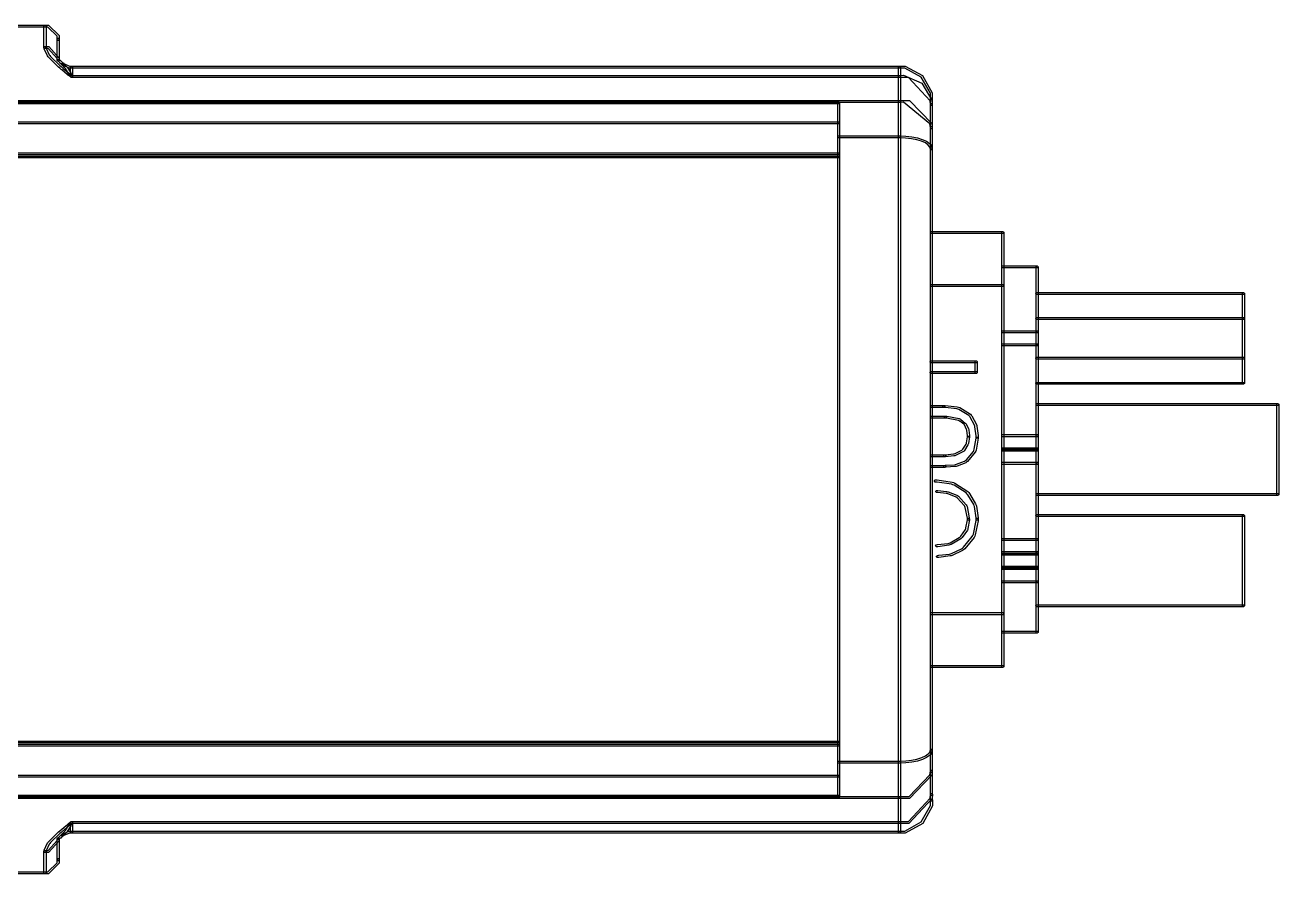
# Model space of a CAD drawing. Extents: x 0.54 to 10.46, y 0.74 to 7.76.
# Drawn here: x 8.9581 to 9.3863, y 4.8312 to 5.121 of the extents above; entities that cross this region are included whole.
import ezdxf

# ---------------------------------------------------------------- set-up
doc = ezdxf.new("R2010")
doc.units = 0
doc.layers.get('0').update_dxf_attribs({"linetype": 'CONTINUOUS'})

msp = doc.modelspace()

# ---------------------------------------------------------------- linework, layer by layer
at = {"color": 0}
for points in [[(8.9649, 5.12028), (8.93332, 5.12028), (8.93321, 5.12028), (8.93294, 5.12061), (8.93294, 5.12067), (8.93294, 5.12076), (8.93321, 5.12099), (8.93332, 5.12099), (8.9649, 5.12099), (8.96496, 5.12099), (8.96528, 5.12076), (8.96528, 5.12067), (8.96528, 5.12061), (8.96496, 5.12028), (8.9649, 5.12028)], [(8.9694, 5.11578), (8.96929, 5.11578), (8.96907, 5.1161), (8.96907, 5.11615), (8.96907, 5.11719), (8.96593, 5.12028), (8.9649, 5.12028), (8.96479, 5.12028), (8.96457, 5.12061), (8.96457, 5.12067), (8.96457, 5.12076), (8.96479, 5.12099), (8.9649, 5.12099), (8.9661, 5.12099), (8.96978, 5.1174), (8.96978, 5.11615), (8.96978, 5.1161), (8.96946, 5.11578), (8.9694, 5.11578)], [(8.97396, 5.10308), (8.97396, 5.10308), (8.97368, 5.10319), (8.97368, 5.10319), (8.97358, 5.10331), (8.97282, 5.10389), (8.97276, 5.10394), (8.97254, 5.10411), (8.97065, 5.10574), (8.97049, 5.10585), (8.97, 5.10628), (8.96957, 5.10667), (8.96619, 5.10992), (8.96599, 5.11019), (8.96576, 5.11046), (8.96468, 5.1129), (8.96463, 5.11312), (8.96457, 5.11317), (8.96451, 5.11322), (8.96474, 5.11367), (8.96479, 5.11367), (8.9649, 5.11367), (8.96517, 5.11344), (8.96522, 5.11339), (8.96528, 5.11333), (8.96533, 5.11312), (8.96636, 5.11083), (8.96653, 5.11057), (8.96674, 5.11029), (8.97, 5.10721), (8.97043, 5.10682), (8.97092, 5.10639), (8.97108, 5.10622), (8.97299, 5.10465), (8.97319, 5.10449), (8.97325, 5.10444), (8.97407, 5.10379), (8.97418, 5.10368), (8.97418, 5.10368), (8.97424, 5.10325), (8.97424, 5.10319), (8.97418, 5.10319), (8.97401, 5.10308), (8.97396, 5.10308)], [(8.9694, 5.10867), (8.96929, 5.10867), (8.96907, 5.10894), (8.96907, 5.109), (8.96903, 5.1096), (8.96599, 5.11296), (8.965, 5.11296), (8.965, 5.11296), (8.9649, 5.11296), (8.9649, 5.11296), (8.96479, 5.11296), (8.96457, 5.11322), (8.96457, 5.11328), (8.96457, 5.11339), (8.9649, 5.11367), (8.965, 5.11367), (8.96619, 5.11367), (8.96972, 5.10965), (8.96978, 5.109), (8.96978, 5.10894), (8.96951, 5.10867), (8.96946, 5.10867), (8.9694, 5.10867)], [(8.9694, 5.10867), (8.96929, 5.10867), (8.96907, 5.10894), (8.96907, 5.109), (8.96907, 5.11615), (8.96907, 5.11626), (8.96929, 5.11649), (8.9694, 5.11649), (8.96946, 5.11649), (8.96978, 5.11626), (8.96978, 5.11615), (8.96978, 5.109), (8.96978, 5.10894), (8.96946, 5.10867), (8.9694, 5.10867)], [(8.97097, 5.10726), (8.97097, 5.10726), (8.97076, 5.10736), (8.97076, 5.10736), (8.97026, 5.10786), (8.97021, 5.10792), (8.96989, 5.10829), (8.96989, 5.10829), (8.96978, 5.1084), (8.96929, 5.10867), (8.96929, 5.10867), (8.96924, 5.10872), (8.96903, 5.1091), (8.96907, 5.10915), (8.96907, 5.10921), (8.96951, 5.10938), (8.96957, 5.10932), (8.96962, 5.10932), (8.97021, 5.10889), (8.97032, 5.10878), (8.97032, 5.10878), (8.97076, 5.10835), (8.97081, 5.10829), (8.97125, 5.10786), (8.97125, 5.10786), (8.97125, 5.10742), (8.97125, 5.10736), (8.97119, 5.10736), (8.97103, 5.10726), (8.97097, 5.10726)], [(8.97396, 5.10628), (8.97314, 5.10628), (8.97097, 5.10732), (8.97076, 5.10747), (8.97071, 5.10753), (8.97071, 5.10796), (8.97076, 5.10796), (8.97076, 5.10801), (8.97119, 5.10807), (8.97125, 5.10801), (8.9714, 5.10786), (8.97331, 5.10699), (8.97396, 5.10699), (8.97401, 5.10699), (8.97428, 5.10678), (8.97428, 5.10667), (8.97428, 5.10661), (8.97401, 5.10628), (8.97396, 5.10628)], [(9.25672, 5.10628), (8.97396, 5.10628), (8.97385, 5.10628), (8.97358, 5.10661), (8.97358, 5.10667), (8.97358, 5.10678), (8.97385, 5.10699), (8.97396, 5.10699), (9.25672, 5.10699), (9.25678, 5.10699), (9.25711, 5.10678), (9.25711, 5.10667), (9.25711, 5.10661), (9.25678, 5.10628), (9.25672, 5.10628)], [(9.26758, 5.09549), (9.26747, 5.09549), (9.26725, 5.09576), (9.26725, 5.09581), (9.26725, 5.09771), (9.26417, 5.10325), (9.25857, 5.10628), (9.25672, 5.10628), (9.25662, 5.10628), (9.2564, 5.10661), (9.2564, 5.10667), (9.2564, 5.10678), (9.25662, 5.10699), (9.25672, 5.10699), (9.25868, 5.10699), (9.2646, 5.10374), (9.2679, 5.09782), (9.2679, 5.09581), (9.2679, 5.09576), (9.26764, 5.09549), (9.26758, 5.09549)], [(9.25672, 5.10308), (8.97396, 5.10308), (8.97385, 5.10308), (8.97358, 5.10335), (8.97358, 5.1034), (8.97358, 5.10351), (8.97385, 5.10379), (8.97396, 5.10379), (9.25672, 5.10379), (9.25678, 5.10379), (9.25711, 5.10351), (9.25711, 5.1034), (9.25711, 5.10335), (9.25678, 5.10308), (9.25672, 5.10308)], [(9.26758, 5.09353), (9.26747, 5.09353), (9.26725, 5.09381), (9.26725, 5.09386), (9.26714, 5.09517), (9.25982, 5.10308), (9.25738, 5.10308), (9.25722, 5.10308), (9.25689, 5.10308), (9.25678, 5.10308), (9.25672, 5.10308), (9.25662, 5.10308), (9.2564, 5.10335), (9.2564, 5.1034), (9.2564, 5.10351), (9.25667, 5.10379), (9.25672, 5.10379), (9.25814, 5.10389), (9.26432, 5.10118), (9.26779, 5.09538), (9.2679, 5.09392), (9.2679, 5.09386), (9.26764, 5.09353), (9.26758, 5.09353)], [(9.25672, 5.09451), (9.25662, 5.09451), (9.2564, 5.09483), (9.2564, 5.09489), (9.2564, 5.10346), (9.2564, 5.10357), (9.25662, 5.10379), (9.25672, 5.10379), (9.25678, 5.10379), (9.25711, 5.10357), (9.25711, 5.10346), (9.25711, 5.09489), (9.25711, 5.09483), (9.25678, 5.09451), (9.25672, 5.09451)], [(9.26758, 5.09353), (9.26747, 5.09353), (9.26725, 5.09381), (9.26725, 5.09386), (9.26725, 5.09581), (9.26725, 5.09592), (9.26747, 5.09614), (9.26758, 5.09614), (9.26764, 5.09614), (9.2679, 5.09592), (9.2679, 5.09581), (9.2679, 5.09386), (9.2679, 5.09381), (9.26764, 5.09353), (9.26758, 5.09353)], [(9.25672, 5.09451), (8.93332, 5.09451), (8.93321, 5.09451), (8.93294, 5.09483), (8.93294, 5.09489), (8.93294, 5.095), (8.93321, 5.09521), (8.93332, 5.09521), (9.25672, 5.09521), (9.25678, 5.09521), (9.25711, 5.095), (9.25711, 5.09489), (9.25711, 5.09483), (9.25678, 5.09451), (9.25672, 5.09451)], [(9.23594, 5.09413), (8.93332, 5.09413), (8.93321, 5.09413), (8.93294, 5.0944), (8.93294, 5.09446), (8.93294, 5.09457), (8.93321, 5.09483), (8.93332, 5.09483), (9.23594, 5.09483), (9.236, 5.09483), (9.23628, 5.09457), (9.23628, 5.09446), (9.23628, 5.0944), (9.236, 5.09413), (9.23594, 5.09413)], [(9.23594, 5.08247), (9.23583, 5.08247), (9.23563, 5.08274), (9.23563, 5.08279), (9.23563, 5.09446), (9.23563, 5.09457), (9.23583, 5.09483), (9.23594, 5.09483), (9.236, 5.09483), (9.23628, 5.09457), (9.23628, 5.09446), (9.23628, 5.08279), (9.23628, 5.08274), (9.236, 5.08247), (9.23594, 5.08247)], [(9.26758, 5.08561), (9.26747, 5.08561), (9.26725, 5.08589), (9.26725, 5.08594), (9.26708, 5.08724), (9.25803, 5.09472), (9.25678, 5.09457), (9.25672, 5.09457), (9.2564, 5.09478), (9.2564, 5.09483), (9.25635, 5.09489), (9.25662, 5.09521), (9.25672, 5.09521), (9.25678, 5.09526), (9.25738, 5.09526), (9.2576, 5.09526), (9.26014, 5.09526), (9.26774, 5.08735), (9.2679, 5.08599), (9.2679, 5.08599), (9.26768, 5.08561), (9.26764, 5.08561), (9.26758, 5.08561)], [(9.25672, 5.08247), (9.25662, 5.08247), (9.2564, 5.08274), (9.2564, 5.08279), (9.2564, 5.09489), (9.2564, 5.095), (9.25662, 5.09521), (9.25672, 5.09521), (9.25678, 5.09521), (9.25711, 5.095), (9.25711, 5.09489), (9.25711, 5.08279), (9.25711, 5.08274), (9.25678, 5.08247), (9.25672, 5.08247)], [(9.26758, 5.08561), (9.26747, 5.08561), (9.26725, 5.08589), (9.26725, 5.08594), (9.26725, 5.09392), (9.26725, 5.09403), (9.26747, 5.09424), (9.26758, 5.09424), (9.26764, 5.09424), (9.2679, 5.09403), (9.2679, 5.09392), (9.2679, 5.08594), (9.2679, 5.08589), (9.26764, 5.08561), (9.26758, 5.08561)], [(9.23594, 5.08729), (8.93332, 5.08729), (8.93321, 5.08729), (8.93294, 5.08757), (8.93294, 5.08762), (8.93294, 5.08772), (8.93321, 5.088), (8.93332, 5.088), (9.23594, 5.088), (9.236, 5.088), (9.23628, 5.08772), (9.23628, 5.08762), (9.23628, 5.08757), (9.236, 5.08729), (9.23594, 5.08729)], [(9.25672, 5.08247), (9.23594, 5.08247), (9.23583, 5.08247), (9.23563, 5.08274), (9.23563, 5.08279), (9.23563, 5.0829), (9.23583, 5.08317), (9.23594, 5.08317), (9.25672, 5.08317), (9.25678, 5.08317), (9.25711, 5.0829), (9.25711, 5.08279), (9.25711, 5.08274), (9.25678, 5.08247), (9.25672, 5.08247)], [(9.23594, 4.86903), (9.23583, 4.86903), (9.23563, 4.86931), (9.23563, 4.86936), (9.23563, 5.08285), (9.23563, 5.08296), (9.23583, 5.08317), (9.23594, 5.08317), (9.236, 5.08317), (9.23628, 5.08296), (9.23628, 5.08285), (9.23628, 4.86936), (9.23628, 4.86931), (9.236, 4.86903), (9.23594, 4.86903)], [(9.25672, 4.86903), (9.25662, 4.86903), (9.2564, 4.86931), (9.2564, 4.86936), (9.2564, 5.08285), (9.2564, 5.08296), (9.25662, 5.08317), (9.25672, 5.08317), (9.25678, 5.08317), (9.25711, 5.08296), (9.25711, 5.08285), (9.25711, 4.86936), (9.25711, 4.86931), (9.25678, 4.86903), (9.25672, 4.86903)], [(9.26758, 5.0784), (9.26747, 5.0784), (9.26725, 5.07867), (9.26725, 5.07867), (9.26704, 5.07937), (9.2665, 5.08003), (9.26557, 5.08074), (9.26426, 5.08132), (9.26264, 5.08182), (9.26079, 5.08219), (9.25879, 5.08242), (9.25672, 5.08247), (9.25662, 5.08247), (9.2564, 5.08279), (9.2564, 5.08285), (9.2564, 5.08296), (9.25662, 5.08317), (9.25672, 5.08317), (9.25678, 5.08317), (9.25885, 5.08311), (9.2609, 5.08285), (9.26281, 5.08247), (9.26449, 5.08197), (9.2659, 5.08132), (9.26693, 5.08057), (9.26693, 5.08057), (9.26704, 5.08051), (9.26704, 5.08051), (9.26764, 5.07975), (9.26764, 5.07975), (9.26768, 5.07964), (9.26768, 5.07964), (9.2679, 5.07883), (9.2679, 5.07883), (9.26768, 5.07844), (9.26768, 5.0784), (9.26768, 5.0784), (9.26758, 5.0784), (9.26758, 5.0784)], [(9.26758, 5.0784), (9.26747, 5.0784), (9.26725, 5.07867), (9.26725, 5.07872), (9.26725, 5.08599), (9.26725, 5.0861), (9.26747, 5.08632), (9.26758, 5.08632), (9.26764, 5.08632), (9.2679, 5.0861), (9.2679, 5.08599), (9.2679, 5.07872), (9.2679, 5.07867), (9.26764, 5.0784), (9.26758, 5.0784)], [(9.26758, 4.8731), (9.26747, 4.8731), (9.26725, 4.87343), (9.26725, 4.87349), (9.26725, 5.07872), (9.26725, 5.07883), (9.26747, 5.0791), (9.26758, 5.0791), (9.26764, 5.0791), (9.2679, 5.07883), (9.2679, 5.07872), (9.2679, 4.87349), (9.2679, 4.87343), (9.26764, 4.8731), (9.26758, 4.8731)], [(9.23594, 5.07671), (8.08925, 5.07671), (8.08914, 5.07671), (8.08886, 5.07704), (8.08886, 5.0771), (8.08886, 5.07721), (8.08914, 5.07742), (8.08925, 5.07742), (9.23594, 5.07742), (9.236, 5.07742), (9.23628, 5.07721), (9.23628, 5.0771), (9.23628, 5.07704), (9.236, 5.07671), (9.23594, 5.07671)], [(9.29194, 5.04986), (9.26758, 5.04986), (9.26747, 5.04986), (9.26725, 5.05013), (9.26725, 5.05018), (9.26725, 5.05029), (9.26747, 5.05051), (9.26758, 5.05051), (9.29194, 5.05051), (9.29199, 5.05051), (9.29232, 5.05029), (9.29232, 5.05018), (9.29232, 5.05013), (9.29199, 5.04986), (9.29194, 5.04986)], [(9.29194, 5.03174), (9.29183, 5.03174), (9.29161, 5.03207), (9.29161, 5.03212), (9.29161, 5.05018), (9.29161, 5.05029), (9.29183, 5.05051), (9.29194, 5.05051), (9.29199, 5.05051), (9.29232, 5.05029), (9.29232, 5.05018), (9.29232, 5.03212), (9.29232, 5.03207), (9.29199, 5.03174), (9.29194, 5.03174)], [(9.30371, 5.03808), (9.29194, 5.03808), (9.29183, 5.03808), (9.29161, 5.03836), (9.29161, 5.03842), (9.29161, 5.03851), (9.29183, 5.03879), (9.29194, 5.03879), (9.30371, 5.03879), (9.30376, 5.03879), (9.30404, 5.03851), (9.30404, 5.03842), (9.30404, 5.03836), (9.30376, 5.03808), (9.30371, 5.03808)], [(9.30371, 5.01594), (9.3036, 5.01594), (9.30339, 5.01622), (9.30339, 5.01628), (9.30339, 5.03842), (9.30339, 5.03851), (9.3036, 5.03879), (9.30371, 5.03879), (9.30376, 5.03879), (9.30404, 5.03851), (9.30404, 5.03842), (9.30404, 5.01628), (9.30404, 5.01622), (9.30376, 5.01594), (9.30371, 5.01594)], [(9.29194, 4.91971), (9.29183, 4.91971), (9.29161, 4.92003), (9.29161, 4.92008), (9.29161, 5.03212), (9.29161, 5.03222), (9.29183, 5.03244), (9.29194, 5.03244), (9.29199, 5.03244), (9.29232, 5.03222), (9.29232, 5.03212), (9.29232, 4.92008), (9.29232, 4.92003), (9.29199, 4.91971), (9.29194, 4.91971)], [(9.37418, 5.02903), (9.30371, 5.02903), (9.3036, 5.02903), (9.30333, 5.02935), (9.30333, 5.0294), (9.30333, 5.02951), (9.3036, 5.02974), (9.30371, 5.02974), (9.37418, 5.02974), (9.37424, 5.02974), (9.37451, 5.02951), (9.37451, 5.0294), (9.37451, 5.02935), (9.37424, 5.02903), (9.37418, 5.02903)], [(9.37418, 5.02046), (9.37408, 5.02046), (9.37386, 5.02078), (9.37386, 5.02083), (9.37386, 5.0294), (9.37386, 5.02951), (9.37408, 5.02974), (9.37418, 5.02974), (9.37424, 5.02974), (9.37451, 5.02951), (9.37451, 5.0294), (9.37451, 5.02083), (9.37451, 5.02078), (9.37424, 5.02046), (9.37418, 5.02046)], [(9.37418, 5.02046), (9.30371, 5.02046), (9.3036, 5.02046), (9.30333, 5.02078), (9.30333, 5.02083), (9.30333, 5.02094), (9.3036, 5.02115), (9.30371, 5.02115), (9.37418, 5.02115), (9.37424, 5.02115), (9.37451, 5.02094), (9.37451, 5.02083), (9.37451, 5.02078), (9.37424, 5.02046), (9.37418, 5.02046)], [(9.37418, 5.00689), (9.37408, 5.00689), (9.37386, 5.00722), (9.37386, 5.00726), (9.37386, 5.02083), (9.37386, 5.02094), (9.37408, 5.02115), (9.37418, 5.02115), (9.37424, 5.02115), (9.37451, 5.02094), (9.37451, 5.02083), (9.37451, 5.00726), (9.37451, 5.00722), (9.37424, 5.00689), (9.37418, 5.00689)], [(9.30371, 5.01594), (9.29194, 5.01594), (9.29183, 5.01594), (9.29161, 5.01622), (9.29161, 5.01628), (9.29161, 5.01639), (9.29183, 5.01665), (9.29194, 5.01665), (9.30371, 5.01665), (9.30376, 5.01665), (9.30404, 5.01639), (9.30404, 5.01628), (9.30404, 5.01622), (9.30376, 5.01594), (9.30371, 5.01594)], [(9.30371, 5.01144), (9.3036, 5.01144), (9.30339, 5.01172), (9.30339, 5.01178), (9.30339, 5.01633), (9.30339, 5.01644), (9.3036, 5.01665), (9.30371, 5.01665), (9.30376, 5.01665), (9.30404, 5.01644), (9.30404, 5.01633), (9.30404, 5.01178), (9.30404, 5.01172), (9.30376, 5.01144), (9.30371, 5.01144)], [(9.30371, 5.01144), (9.29194, 5.01144), (9.29183, 5.01144), (9.29161, 5.01172), (9.29161, 5.01178), (9.29161, 5.01188), (9.29183, 5.01215), (9.29194, 5.01215), (9.30371, 5.01215), (9.30376, 5.01215), (9.30404, 5.01188), (9.30404, 5.01178), (9.30404, 5.01172), (9.30376, 5.01144), (9.30371, 5.01144)], [(9.30371, 4.98047), (9.3036, 4.98047), (9.30339, 4.98079), (9.30339, 4.98085), (9.30339, 5.01178), (9.30339, 5.01188), (9.3036, 5.0121), (9.30371, 5.0121), (9.30376, 5.0121), (9.30404, 5.01188), (9.30404, 5.01178), (9.30404, 4.98085), (9.30404, 4.98079), (9.30376, 4.98047), (9.30371, 4.98047)], [(9.28293, 5.00564), (9.26758, 5.00564), (9.26747, 5.00564), (9.26719, 5.00597), (9.26719, 5.00603), (9.26719, 5.00613), (9.26747, 5.00635), (9.26758, 5.00635), (9.28293, 5.00635), (9.28299, 5.00635), (9.28326, 5.00613), (9.28326, 5.00603), (9.28326, 5.00597), (9.28299, 5.00564), (9.28293, 5.00564)], [(9.28293, 5.00206), (9.28282, 5.00206), (9.28261, 5.00233), (9.28261, 5.00239), (9.28261, 5.00603), (9.28261, 5.00613), (9.28282, 5.00635), (9.28293, 5.00635), (9.28299, 5.00635), (9.28326, 5.00613), (9.28326, 5.00603), (9.28326, 5.00239), (9.28326, 5.00233), (9.28299, 5.00206), (9.28293, 5.00206)], [(9.37418, 5.00689), (9.30371, 5.00689), (9.3036, 5.00689), (9.30333, 5.00722), (9.30333, 5.00726), (9.30333, 5.00738), (9.3036, 5.0076), (9.30371, 5.0076), (9.37418, 5.0076), (9.37424, 5.0076), (9.37451, 5.00738), (9.37451, 5.00726), (9.37451, 5.00722), (9.37424, 5.00689), (9.37418, 5.00689)], [(9.37418, 4.99837), (9.37408, 4.99837), (9.37386, 4.99864), (9.37386, 4.99869), (9.37386, 5.00726), (9.37386, 5.00738), (9.37408, 5.0076), (9.37418, 5.0076), (9.37424, 5.0076), (9.37451, 5.00738), (9.37451, 5.00726), (9.37451, 4.99869), (9.37451, 4.99864), (9.37424, 4.99837), (9.37418, 4.99837)], [(9.28293, 5.00206), (9.26758, 5.00206), (9.26747, 5.00206), (9.26719, 5.00233), (9.26719, 5.00239), (9.26719, 5.0025), (9.26747, 5.00271), (9.26758, 5.00271), (9.28293, 5.00271), (9.28299, 5.00271), (9.28326, 5.0025), (9.28326, 5.00239), (9.28326, 5.00233), (9.28299, 5.00206), (9.28293, 5.00206)], [(9.37418, 4.99837), (9.30371, 4.99837), (9.3036, 4.99837), (9.30333, 4.99864), (9.30333, 4.99869), (9.30333, 4.99881), (9.3036, 4.99903), (9.30371, 4.99903), (9.37418, 4.99903), (9.37424, 4.99903), (9.37451, 4.99881), (9.37451, 4.99869), (9.37451, 4.99864), (9.37424, 4.99837), (9.37418, 4.99837)], [(9.27181, 4.99046), (9.26758, 4.99046), (9.26747, 4.99046), (9.26725, 4.99072), (9.26725, 4.99078), (9.26725, 4.99089), (9.26747, 4.99115), (9.26758, 4.99115), (9.27181, 4.99115), (9.27186, 4.99115), (9.27219, 4.99089), (9.27219, 4.99078), (9.27219, 4.99072), (9.27186, 4.99046), (9.27181, 4.99046)], [(9.28326, 4.97999), (9.28315, 4.97999), (9.28293, 4.98025), (9.28293, 4.98031), (9.28293, 4.98047), (9.28288, 4.98079), (9.2825, 4.98383), (9.28244, 4.9841), (9.28233, 4.98443), (9.28088, 4.98719), (9.28071, 4.98742), (9.28043, 4.98768), (9.27701, 4.98975), (9.27664, 4.98986), (9.27626, 4.98996), (9.27229, 4.99046), (9.27192, 4.99046), (9.27181, 4.99046), (9.27171, 4.99046), (9.27149, 4.99078), (9.27149, 4.99083), (9.27149, 4.99094), (9.27171, 4.99115), (9.27181, 4.99115), (9.27192, 4.99115), (9.27229, 4.99115), (9.27642, 4.99067), (9.27686, 4.9905), (9.27729, 4.9904), (9.28093, 4.98817), (9.28119, 4.98785), (9.28142, 4.98763), (9.28299, 4.98465), (9.2831, 4.98432), (9.28315, 4.98406), (9.28353, 4.98085), (9.28358, 4.98053), (9.28364, 4.98036), (9.28364, 4.98031), (9.28331, 4.98004), (9.28331, 4.97999), (9.28326, 4.97999)], [(9.3859, 4.9911), (9.30371, 4.9911), (9.3036, 4.9911), (9.30339, 4.99138), (9.30339, 4.99143), (9.30339, 4.99154), (9.3036, 4.99181), (9.30371, 4.99181), (9.3859, 4.99181), (9.38596, 4.99181), (9.38629, 4.99154), (9.38629, 4.99143), (9.38629, 4.99138), (9.38596, 4.9911), (9.3859, 4.9911)], [(9.3859, 4.96039), (9.38579, 4.96039), (9.38558, 4.96067), (9.38558, 4.96072), (9.38558, 4.99143), (9.38558, 4.99154), (9.38579, 4.99181), (9.3859, 4.99181), (9.38596, 4.99181), (9.38629, 4.99154), (9.38629, 4.99143), (9.38629, 4.96072), (9.38629, 4.96067), (9.38596, 4.96039), (9.3859, 4.96039)], [(9.2724, 4.98682), (9.26758, 4.98682), (9.26747, 4.98682), (9.26725, 4.98708), (9.26725, 4.98714), (9.26725, 4.98725), (9.26747, 4.98753), (9.26758, 4.98753), (9.2724, 4.98753), (9.27246, 4.98753), (9.27274, 4.98725), (9.27274, 4.98714), (9.27274, 4.98708), (9.27246, 4.98682), (9.2724, 4.98682)], [(9.28028, 4.98036), (9.28017, 4.98036), (9.27994, 4.98058), (9.27994, 4.98063), (9.27989, 4.98085), (9.27974, 4.98258), (9.27968, 4.98275), (9.27963, 4.98296), (9.27886, 4.98449), (9.27881, 4.9846), (9.27869, 4.98475), (9.27735, 4.98579), (9.27724, 4.98583), (9.27686, 4.98606), (9.27279, 4.98682), (9.2724, 4.98682), (9.27235, 4.98687), (9.27203, 4.98714), (9.27203, 4.98719), (9.27203, 4.98725), (9.27229, 4.98753), (9.2724, 4.98753), (9.27285, 4.98753), (9.27713, 4.98665), (9.27756, 4.98643), (9.27772, 4.98639), (9.27919, 4.98514), (9.27935, 4.98497), (9.27946, 4.98486), (9.28033, 4.98313), (9.28039, 4.98292), (9.28039, 4.98275), (9.2806, 4.9809), (9.28065, 4.98068), (9.28065, 4.98063), (9.28039, 4.98036), (9.28033, 4.98036), (9.28028, 4.98036)], [(9.27214, 4.97358), (9.27203, 4.97358), (9.27181, 4.97385), (9.27181, 4.9739), (9.27181, 4.97401), (9.27203, 4.97428), (9.27214, 4.97428), (9.2724, 4.97433), (9.27518, 4.97461), (9.27544, 4.97467), (9.27572, 4.97478), (9.27806, 4.97592), (9.27821, 4.97607), (9.27838, 4.97624), (9.27951, 4.97797), (9.27957, 4.97814), (9.27963, 4.97835), (9.27989, 4.98047), (9.27994, 4.98068), (9.28065, 4.98068), (9.2806, 4.98047), (9.28028, 4.97819), (9.28022, 4.97792), (9.28011, 4.97771), (9.27892, 4.97575), (9.27875, 4.97558), (9.27854, 4.97542), (9.27587, 4.97407), (9.27561, 4.97396), (9.27528, 4.9739), (9.2724, 4.97364), (9.27214, 4.97358)], [(9.27219, 4.97), (9.27208, 4.97), (9.27186, 4.97021), (9.27186, 4.97026), (9.27186, 4.97038), (9.27208, 4.97065), (9.27219, 4.97065), (9.27246, 4.97071), (9.27556, 4.97092), (9.27587, 4.97097), (9.27621, 4.97108), (9.27897, 4.97217), (9.27924, 4.97233), (9.27957, 4.97254), (9.28196, 4.97547), (9.28212, 4.97581), (9.28222, 4.97618), (9.28288, 4.97999), (9.28293, 4.98036), (9.28364, 4.98031), (9.28358, 4.97993), (9.28293, 4.97592), (9.28276, 4.97553), (9.28261, 4.97515), (9.27994, 4.972), (9.27963, 4.97174), (9.27935, 4.97157), (9.27636, 4.97043), (9.27604, 4.97032), (9.27572, 4.97026), (9.27251, 4.97006), (9.27225, 4.97), (9.27219, 4.97)], [(9.30371, 4.98047), (9.29194, 4.98047), (9.29183, 4.98047), (9.29161, 4.98079), (9.29161, 4.98085), (9.29161, 4.98096), (9.29183, 4.98118), (9.29194, 4.98118), (9.30371, 4.98118), (9.30376, 4.98118), (9.30404, 4.98096), (9.30404, 4.98085), (9.30404, 4.98079), (9.30376, 4.98047), (9.30371, 4.98047)], [(9.30371, 4.97597), (9.3036, 4.97597), (9.30339, 4.97629), (9.30339, 4.97635), (9.30339, 4.98085), (9.30339, 4.98096), (9.3036, 4.98118), (9.30371, 4.98118), (9.30376, 4.98118), (9.30404, 4.98096), (9.30404, 4.98085), (9.30404, 4.97635), (9.30404, 4.97629), (9.30376, 4.97597), (9.30371, 4.97597)], [(9.30371, 4.97597), (9.29194, 4.97597), (9.29183, 4.97597), (9.29161, 4.97629), (9.29161, 4.97635), (9.29161, 4.97646), (9.29183, 4.97667), (9.29194, 4.97667), (9.30371, 4.97667), (9.30376, 4.97667), (9.30404, 4.97646), (9.30404, 4.97635), (9.30404, 4.97629), (9.30376, 4.97597), (9.30371, 4.97597)], [(9.30371, 4.97553), (9.29194, 4.97553), (9.29183, 4.97553), (9.29161, 4.97581), (9.29161, 4.97586), (9.29161, 4.97597), (9.29183, 4.97624), (9.29194, 4.97624), (9.30371, 4.97624), (9.30376, 4.97624), (9.30404, 4.97597), (9.30404, 4.97586), (9.30404, 4.97581), (9.30376, 4.97553), (9.30371, 4.97553)], [(9.30371, 4.97553), (9.3036, 4.97553), (9.30339, 4.97581), (9.30339, 4.97586), (9.30339, 4.97635), (9.30339, 4.97646), (9.3036, 4.97667), (9.30371, 4.97667), (9.30376, 4.97667), (9.30404, 4.97646), (9.30404, 4.97635), (9.30404, 4.97586), (9.30404, 4.97581), (9.30376, 4.97553), (9.30371, 4.97553)], [(9.30371, 4.97103), (9.3036, 4.97103), (9.30339, 4.97131), (9.30339, 4.97136), (9.30339, 4.97586), (9.30339, 4.97597), (9.3036, 4.97624), (9.30371, 4.97624), (9.30376, 4.97624), (9.30404, 4.97597), (9.30404, 4.97586), (9.30404, 4.97136), (9.30404, 4.97131), (9.30376, 4.97103), (9.30371, 4.97103)], [(9.27214, 4.97358), (9.26758, 4.97358), (9.26747, 4.97358), (9.26725, 4.9739), (9.26725, 4.97396), (9.26725, 4.97407), (9.26747, 4.97428), (9.26758, 4.97428), (9.27214, 4.97428), (9.27219, 4.97428), (9.27251, 4.97407), (9.27251, 4.97396), (9.27251, 4.9739), (9.27219, 4.97358), (9.27214, 4.97358)], [(9.30371, 4.97103), (9.29194, 4.97103), (9.29183, 4.97103), (9.29161, 4.97131), (9.29161, 4.97136), (9.29161, 4.97146), (9.29183, 4.97174), (9.29194, 4.97174), (9.30371, 4.97174), (9.30376, 4.97174), (9.30404, 4.97146), (9.30404, 4.97136), (9.30404, 4.97131), (9.30376, 4.97103), (9.30371, 4.97103)], [(9.30371, 4.94504), (9.3036, 4.94504), (9.30339, 4.94532), (9.30339, 4.94536), (9.30339, 4.97136), (9.30339, 4.97146), (9.3036, 4.97174), (9.30371, 4.97174), (9.30376, 4.97174), (9.30404, 4.97146), (9.30404, 4.97136), (9.30404, 4.94536), (9.30404, 4.94532), (9.30376, 4.94504), (9.30371, 4.94504)], [(9.27219, 4.97), (9.26758, 4.97), (9.26747, 4.97), (9.26725, 4.97026), (9.26725, 4.97032), (9.26725, 4.97043), (9.26747, 4.97065), (9.26758, 4.97065), (9.27219, 4.97065), (9.27225, 4.97065), (9.27257, 4.97043), (9.27257, 4.97032), (9.27257, 4.97026), (9.27225, 4.97), (9.27219, 4.97)], [(9.28326, 4.95199), (9.28315, 4.95199), (9.28293, 4.95226), (9.28293, 4.95231), (9.28288, 4.95275), (9.28233, 4.9566), (9.28222, 4.95692), (9.28207, 4.95731), (9.28011, 4.96061), (9.27983, 4.96089), (9.27951, 4.96126), (9.27539, 4.96397), (9.27496, 4.96408), (9.27447, 4.96425), (9.26953, 4.965), (9.26904, 4.965), (9.26893, 4.965), (9.26867, 4.96533), (9.26872, 4.96539), (9.26872, 4.9655), (9.26893, 4.96571), (9.26904, 4.96571), (9.2691, 4.96571), (9.26958, 4.96571), (9.27468, 4.96496), (9.27518, 4.96479), (9.27567, 4.96463), (9.28, 4.96175), (9.28039, 4.96137), (9.28065, 4.9611), (9.28271, 4.95751), (9.28288, 4.95714), (9.28299, 4.95676), (9.28353, 4.95281), (9.28358, 4.95236), (9.28358, 4.95236), (9.28336, 4.95199), (9.28331, 4.95199), (9.28326, 4.95199)], [(9.28028, 4.95199), (9.28017, 4.95199), (9.27994, 4.95226), (9.27994, 4.95231), (9.27989, 4.95269), (9.27914, 4.95628), (9.27903, 4.9566), (9.27886, 4.95692), (9.27642, 4.95958), (9.2761, 4.95979), (9.27582, 4.95996), (9.27322, 4.96099), (9.27294, 4.96104), (9.27268, 4.9611), (9.26981, 4.96137), (9.26947, 4.96137), (9.26938, 4.96137), (9.2691, 4.96169), (9.2691, 4.96175), (9.2691, 4.96186), (9.26938, 4.96208), (9.26947, 4.96208), (9.26981, 4.96208), (9.27274, 4.96181), (9.27306, 4.96169), (9.27333, 4.96164), (9.27626, 4.9605), (9.27653, 4.96035), (9.27686, 4.96013), (9.27951, 4.95725), (9.27968, 4.95692), (9.27983, 4.9566), (9.28054, 4.95281), (9.2806, 4.95236), (9.2806, 4.95236), (9.28039, 4.95204), (9.28033, 4.95199), (9.28028, 4.95199)], [(9.3859, 4.96039), (9.30371, 4.96039), (9.3036, 4.96039), (9.30339, 4.96067), (9.30339, 4.96072), (9.30339, 4.96083), (9.3036, 4.9611), (9.30371, 4.9611), (9.3859, 4.9611), (9.38596, 4.9611), (9.38629, 4.96083), (9.38629, 4.96072), (9.38629, 4.96067), (9.38596, 4.96039), (9.3859, 4.96039)], [(9.26942, 4.94287), (9.26932, 4.94287), (9.2691, 4.94314), (9.2691, 4.94319), (9.26904, 4.94325), (9.26926, 4.94358), (9.26938, 4.94358), (9.26969, 4.94363), (9.27333, 4.94407), (9.27371, 4.94417), (9.27403, 4.94428), (9.27713, 4.94607), (9.2774, 4.94629), (9.27761, 4.9465), (9.27924, 4.94883), (9.27935, 4.94906), (9.2794, 4.94933), (9.27989, 4.95215), (9.27994, 4.95242), (9.27994, 4.95253), (9.28017, 4.95269), (9.28028, 4.95269), (9.28033, 4.95269), (9.28039, 4.95269), (9.28065, 4.95242), (9.28065, 4.95231), (9.2806, 4.95204), (9.28006, 4.94911), (9.28, 4.94879), (9.27989, 4.94857), (9.2781, 4.94601), (9.27789, 4.94581), (9.27761, 4.94558), (9.27431, 4.94363), (9.27393, 4.94353), (9.27354, 4.94342), (9.26981, 4.94293), (9.26942, 4.94287)], [(9.26969, 4.93924), (9.26958, 4.93924), (9.26938, 4.93951), (9.26938, 4.93956), (9.26938, 4.93967), (9.26964, 4.93994), (9.26969, 4.93994), (9.26981, 4.93994), (9.27012, 4.94), (9.27376, 4.94043), (9.27414, 4.94049), (9.27447, 4.9406), (9.27789, 4.94222), (9.27821, 4.94243), (9.2786, 4.94276), (9.28157, 4.9464), (9.28179, 4.94678), (9.28196, 4.94721), (9.28288, 4.95182), (9.28293, 4.95226), (9.28293, 4.95236), (9.28293, 4.95247), (9.28315, 4.95269), (9.28326, 4.95269), (9.28331, 4.95269), (9.28336, 4.95269), (9.28358, 4.95236), (9.28358, 4.95231), (9.28358, 4.95221), (9.28353, 4.95171), (9.28256, 4.94694), (9.28239, 4.9465), (9.28217, 4.94607), (9.27903, 4.94222), (9.2786, 4.94189), (9.27826, 4.94168), (9.27468, 4.93994), (9.27436, 4.93983), (9.27399, 4.93978), (9.27018, 4.93929), (9.26986, 4.93924), (9.26969, 4.93924)], [(9.37418, 4.95318), (9.30371, 4.95318), (9.3036, 4.95318), (9.30333, 4.95344), (9.30333, 4.9535), (9.30333, 4.95361), (9.3036, 4.95389), (9.30371, 4.95389), (9.37418, 4.95389), (9.37424, 4.95389), (9.37451, 4.95361), (9.37451, 4.9535), (9.37451, 4.95344), (9.37424, 4.95318), (9.37418, 4.95318)], [(9.37418, 4.92242), (9.37408, 4.92242), (9.37386, 4.92275), (9.37386, 4.92279), (9.37386, 4.9535), (9.37386, 4.95361), (9.37408, 4.95389), (9.37418, 4.95389), (9.37424, 4.95389), (9.37451, 4.95361), (9.37451, 4.9535), (9.37451, 4.92279), (9.37451, 4.92275), (9.37424, 4.92242), (9.37418, 4.92242)], [(9.30371, 4.94504), (9.29194, 4.94504), (9.29183, 4.94504), (9.29161, 4.94532), (9.29161, 4.94536), (9.29161, 4.94547), (9.29183, 4.94575), (9.29194, 4.94575), (9.30371, 4.94575), (9.30376, 4.94575), (9.30404, 4.94547), (9.30404, 4.94536), (9.30404, 4.94532), (9.30376, 4.94504), (9.30371, 4.94504)], [(9.30371, 4.94054), (9.3036, 4.94054), (9.30339, 4.94081), (9.30339, 4.94086), (9.30339, 4.94536), (9.30339, 4.94547), (9.3036, 4.94575), (9.30371, 4.94575), (9.30376, 4.94575), (9.30404, 4.94547), (9.30404, 4.94536), (9.30404, 4.94086), (9.30404, 4.94081), (9.30376, 4.94054), (9.30371, 4.94054)], [(9.30371, 4.94054), (9.29194, 4.94054), (9.29183, 4.94054), (9.29161, 4.94081), (9.29161, 4.94086), (9.29161, 4.94097), (9.29183, 4.94125), (9.29194, 4.94125), (9.30371, 4.94125), (9.30376, 4.94125), (9.30404, 4.94097), (9.30404, 4.94086), (9.30404, 4.94081), (9.30376, 4.94054), (9.30371, 4.94054)], [(9.30371, 4.94006), (9.3036, 4.94006), (9.30339, 4.94038), (9.30339, 4.94043), (9.30339, 4.94086), (9.30339, 4.94097), (9.3036, 4.94125), (9.30371, 4.94125), (9.30376, 4.94125), (9.30404, 4.94097), (9.30404, 4.94086), (9.30404, 4.94043), (9.30404, 4.94038), (9.30376, 4.94006), (9.30371, 4.94006)], [(9.30371, 4.94006), (9.29194, 4.94006), (9.29183, 4.94006), (9.29161, 4.94038), (9.29161, 4.94043), (9.29161, 4.94054), (9.29183, 4.94075), (9.29194, 4.94075), (9.30371, 4.94075), (9.30376, 4.94075), (9.30404, 4.94054), (9.30404, 4.94043), (9.30404, 4.94038), (9.30376, 4.94006), (9.30371, 4.94006)], [(9.30371, 4.93554), (9.3036, 4.93554), (9.30339, 4.93582), (9.30339, 4.93587), (9.30339, 4.94043), (9.30339, 4.94054), (9.3036, 4.94075), (9.30371, 4.94075), (9.30376, 4.94075), (9.30404, 4.94054), (9.30404, 4.94043), (9.30404, 4.93587), (9.30404, 4.93582), (9.30376, 4.93554), (9.30371, 4.93554)], [(9.30371, 4.93554), (9.29194, 4.93554), (9.29183, 4.93554), (9.29161, 4.93582), (9.29161, 4.93587), (9.29161, 4.93599), (9.29183, 4.93625), (9.29194, 4.93625), (9.30371, 4.93625), (9.30376, 4.93625), (9.30404, 4.93599), (9.30404, 4.93587), (9.30404, 4.93582), (9.30376, 4.93554), (9.30371, 4.93554)], [(9.30371, 4.93511), (9.29194, 4.93511), (9.29183, 4.93511), (9.29161, 4.93539), (9.29161, 4.93544), (9.29161, 4.93554), (9.29183, 4.93582), (9.29194, 4.93582), (9.30371, 4.93582), (9.30376, 4.93582), (9.30404, 4.93554), (9.30404, 4.93544), (9.30404, 4.93539), (9.30376, 4.93511), (9.30371, 4.93511)], [(9.30371, 4.93511), (9.3036, 4.93511), (9.30339, 4.93539), (9.30339, 4.93544), (9.30339, 4.93593), (9.30339, 4.93604), (9.3036, 4.93625), (9.30371, 4.93625), (9.30376, 4.93625), (9.30404, 4.93604), (9.30404, 4.93593), (9.30404, 4.93544), (9.30404, 4.93539), (9.30376, 4.93511), (9.30371, 4.93511)], [(9.30371, 4.93061), (9.3036, 4.93061), (9.30339, 4.93088), (9.30339, 4.93093), (9.30339, 4.93544), (9.30339, 4.93554), (9.3036, 4.93582), (9.30371, 4.93582), (9.30376, 4.93582), (9.30404, 4.93554), (9.30404, 4.93544), (9.30404, 4.93093), (9.30404, 4.93088), (9.30376, 4.93061), (9.30371, 4.93061)], [(9.30371, 4.93061), (9.29194, 4.93061), (9.29183, 4.93061), (9.29161, 4.93088), (9.29161, 4.93093), (9.29161, 4.93104), (9.29183, 4.93126), (9.29194, 4.93126), (9.30371, 4.93126), (9.30376, 4.93126), (9.30404, 4.93104), (9.30404, 4.93093), (9.30404, 4.93088), (9.30376, 4.93061), (9.30371, 4.93061)], [(9.30371, 4.91342), (9.3036, 4.91342), (9.30339, 4.91368), (9.30339, 4.91374), (9.30339, 4.93093), (9.30339, 4.93104), (9.3036, 4.93126), (9.30371, 4.93126), (9.30376, 4.93126), (9.30404, 4.93104), (9.30404, 4.93093), (9.30404, 4.91374), (9.30404, 4.91368), (9.30376, 4.91342), (9.30371, 4.91342)], [(9.29194, 4.90164), (9.29183, 4.90164), (9.29161, 4.90196), (9.29161, 4.90201), (9.29161, 4.92008), (9.29161, 4.92019), (9.29183, 4.92042), (9.29194, 4.92042), (9.29199, 4.92042), (9.29232, 4.92019), (9.29232, 4.92008), (9.29232, 4.90201), (9.29232, 4.90196), (9.29199, 4.90164), (9.29194, 4.90164)], [(9.37418, 4.92242), (9.30371, 4.92242), (9.3036, 4.92242), (9.30333, 4.92275), (9.30333, 4.92279), (9.30333, 4.9229), (9.3036, 4.92312), (9.30371, 4.92312), (9.37418, 4.92312), (9.37424, 4.92312), (9.37451, 4.9229), (9.37451, 4.92279), (9.37451, 4.92275), (9.37424, 4.92242), (9.37418, 4.92242)], [(9.30371, 4.91342), (9.29194, 4.91342), (9.29183, 4.91342), (9.29161, 4.91368), (9.29161, 4.91374), (9.29161, 4.91385), (9.29183, 4.91411), (9.29194, 4.91411), (9.30371, 4.91411), (9.30376, 4.91411), (9.30404, 4.91385), (9.30404, 4.91374), (9.30404, 4.91368), (9.30376, 4.91342), (9.30371, 4.91342)], [(9.29194, 4.90164), (9.26758, 4.90164), (9.26747, 4.90164), (9.26725, 4.90196), (9.26725, 4.90201), (9.26725, 4.90213), (9.26747, 4.90235), (9.26758, 4.90235), (9.29194, 4.90235), (9.29199, 4.90235), (9.29232, 4.90213), (9.29232, 4.90201), (9.29232, 4.90196), (9.29199, 4.90164), (9.29194, 4.90164)], [(9.23594, 4.87478), (5.46832, 4.87478), (5.46821, 4.87478), (5.46793, 4.87506), (5.46793, 4.87511), (5.46793, 4.87522), (5.46821, 4.87549), (5.46832, 4.87549), (9.23594, 4.87549), (9.236, 4.87549), (9.23628, 4.87522), (9.23628, 4.87511), (9.23628, 4.87506), (9.236, 4.87478), (9.23594, 4.87478)], [(9.25672, 4.86903), (9.25662, 4.86903), (9.2564, 4.86931), (9.2564, 4.86936), (9.2564, 4.86947), (9.25662, 4.86974), (9.25672, 4.86974), (9.25885, 4.86979), (9.26085, 4.87001), (9.26269, 4.87039), (9.26432, 4.87093), (9.26563, 4.87153), (9.2665, 4.87218), (9.26704, 4.87283), (9.26725, 4.87354), (9.26725, 4.87358), (9.26747, 4.87381), (9.26758, 4.87381), (9.26758, 4.87381), (9.26768, 4.87381), (9.26768, 4.87381), (9.26768, 4.87381), (9.2679, 4.87343), (9.2679, 4.87337), (9.26768, 4.87256), (9.26768, 4.87256), (9.26764, 4.87244), (9.26764, 4.87244), (9.26704, 4.87169), (9.26699, 4.87169), (9.26693, 4.87164), (9.26693, 4.87164), (9.26594, 4.87093), (9.26454, 4.87028), (9.26286, 4.86974), (9.26096, 4.86936), (9.2589, 4.86914), (9.25678, 4.86903), (9.25672, 4.86903)], [(9.26758, 4.86589), (9.26747, 4.86589), (9.26725, 4.86615), (9.26725, 4.86621), (9.26725, 4.87349), (9.26725, 4.87358), (9.26747, 4.87381), (9.26758, 4.87381), (9.26764, 4.87381), (9.2679, 4.87358), (9.2679, 4.87349), (9.2679, 4.86621), (9.2679, 4.86615), (9.26764, 4.86589), (9.26758, 4.86589)], [(9.25672, 4.86903), (9.23594, 4.86903), (9.23583, 4.86903), (9.23563, 4.86931), (9.23563, 4.86936), (9.23563, 4.86947), (9.23583, 4.86974), (9.23594, 4.86974), (9.25672, 4.86974), (9.25678, 4.86974), (9.25711, 4.86947), (9.25711, 4.86936), (9.25711, 4.86931), (9.25678, 4.86903), (9.25672, 4.86903)], [(9.23594, 4.85736), (9.23583, 4.85736), (9.23563, 4.85764), (9.23563, 4.85769), (9.23563, 4.86936), (9.23563, 4.86947), (9.23583, 4.86974), (9.23594, 4.86974), (9.236, 4.86974), (9.23628, 4.86947), (9.23628, 4.86936), (9.23628, 4.85769), (9.23628, 4.85764), (9.236, 4.85736), (9.23594, 4.85736)], [(9.25672, 4.85699), (9.25662, 4.85699), (9.2564, 4.85726), (9.2564, 4.85732), (9.2564, 4.86936), (9.2564, 4.86947), (9.25662, 4.86974), (9.25672, 4.86974), (9.25678, 4.86974), (9.25711, 4.86947), (9.25711, 4.86936), (9.25711, 4.85732), (9.25711, 4.85726), (9.25678, 4.85699), (9.25672, 4.85699)], [(9.23594, 4.86421), (8.93332, 4.86421), (8.93321, 4.86421), (8.93294, 4.86447), (8.93294, 4.86453), (8.93294, 4.86464), (8.93321, 4.8649), (8.93332, 4.8649), (9.23594, 4.8649), (9.236, 4.8649), (9.23628, 4.86464), (9.23628, 4.86453), (9.23628, 4.86447), (9.236, 4.86421), (9.23594, 4.86421)], [(9.2576, 4.85693), (9.25738, 4.85693), (9.25678, 4.85699), (9.25672, 4.85699), (9.25662, 4.85699), (9.25635, 4.85732), (9.2564, 4.85736), (9.2564, 4.85747), (9.25662, 4.85769), (9.25672, 4.85769), (9.25678, 4.85769), (9.25683, 4.85769), (9.25738, 4.85764), (9.2576, 4.85764), (9.25999, 4.85764), (9.26708, 4.86507), (9.26725, 4.86626), (9.26725, 4.86638), (9.26747, 4.8666), (9.26758, 4.8666), (9.26764, 4.8666), (9.26764, 4.8666), (9.2679, 4.86626), (9.2679, 4.86621), (9.26774, 4.8649), (9.2601, 4.85693), (9.2576, 4.85693)], [(9.26758, 4.85796), (9.26747, 4.85796), (9.26725, 4.85824), (9.26725, 4.85829), (9.26725, 4.86621), (9.26725, 4.86632), (9.26747, 4.8666), (9.26758, 4.8666), (9.26764, 4.8666), (9.2679, 4.86632), (9.2679, 4.86621), (9.2679, 4.85829), (9.2679, 4.85824), (9.26764, 4.85796), (9.26758, 4.85796)], [(9.23594, 4.85736), (8.93332, 4.85736), (8.93321, 4.85736), (8.93294, 4.85764), (8.93294, 4.85769), (8.93294, 4.85781), (8.93321, 4.85807), (8.93332, 4.85807), (9.23594, 4.85807), (9.236, 4.85807), (9.23628, 4.85781), (9.23628, 4.85769), (9.23628, 4.85764), (9.236, 4.85736), (9.23594, 4.85736)], [(9.25672, 4.85699), (8.93332, 4.85699), (8.93321, 4.85699), (8.93294, 4.85726), (8.93294, 4.85732), (8.93294, 4.85742), (8.93321, 4.85769), (8.93332, 4.85769), (9.25672, 4.85769), (9.25678, 4.85769), (9.25711, 4.85742), (9.25711, 4.85732), (9.25711, 4.85726), (9.25678, 4.85699), (9.25672, 4.85699)], [(9.25732, 4.84842), (9.25717, 4.84842), (9.25683, 4.84842), (9.25672, 4.84842), (9.25662, 4.84842), (9.2564, 4.84874), (9.2564, 4.84879), (9.2564, 4.8489), (9.25662, 4.84912), (9.25672, 4.84912), (9.25678, 4.84912), (9.25689, 4.84912), (9.25722, 4.84912), (9.25732, 4.84912), (9.25976, 4.84912), (9.26714, 4.85704), (9.26725, 4.85835), (9.26725, 4.85846), (9.26747, 4.85867), (9.26758, 4.85867), (9.26764, 4.85867), (9.26796, 4.8584), (9.26796, 4.85829), (9.26785, 4.85693), (9.25993, 4.84842), (9.25732, 4.84842)], [(9.25672, 4.84842), (9.25662, 4.84842), (9.2564, 4.84868), (9.2564, 4.84874), (9.2564, 4.85732), (9.2564, 4.85742), (9.25662, 4.85764), (9.25672, 4.85764), (9.25678, 4.85764), (9.25711, 4.85742), (9.25711, 4.85732), (9.25711, 4.84874), (9.25711, 4.84868), (9.25678, 4.84842), (9.25672, 4.84842)], [(9.25672, 4.84517), (9.25662, 4.84517), (9.2564, 4.84549), (9.2564, 4.84554), (9.2564, 4.84565), (9.25662, 4.84586), (9.25672, 4.84586), (9.25857, 4.84586), (9.26417, 4.84896), (9.26725, 4.85454), (9.26725, 4.85639), (9.26725, 4.8565), (9.26747, 4.85672), (9.26758, 4.85672), (9.26764, 4.85672), (9.26796, 4.8565), (9.26796, 4.85639), (9.26796, 4.85444), (9.26465, 4.84847), (9.25868, 4.84517), (9.25672, 4.84517)], [(9.26758, 4.85607), (9.26747, 4.85607), (9.26725, 4.85633), (9.26725, 4.85639), (9.26725, 4.85829), (9.26725, 4.8584), (9.26747, 4.85867), (9.26758, 4.85867), (9.26764, 4.85867), (9.2679, 4.8584), (9.2679, 4.85829), (9.2679, 4.85639), (9.2679, 4.85633), (9.26764, 4.85607), (9.26758, 4.85607)], [(8.9649, 4.83854), (8.9649, 4.83854), (8.96479, 4.8386), (8.96479, 4.8386), (8.96474, 4.83865), (8.96451, 4.83897), (8.96457, 4.83897), (8.96463, 4.83908), (8.96468, 4.83936), (8.96576, 4.84179), (8.96599, 4.84201), (8.96619, 4.84233), (8.96951, 4.8456), (8.96994, 4.84592), (8.97136, 4.84706), (8.97146, 4.84717), (8.9726, 4.84814), (8.97276, 4.84825), (8.97282, 4.84831), (8.97358, 4.84896), (8.97368, 4.84901), (8.97368, 4.84907), (8.97413, 4.84901), (8.97418, 4.84896), (8.97418, 4.84896), (8.97413, 4.84853), (8.97413, 4.84847), (8.97401, 4.84842), (8.97325, 4.84782), (8.97319, 4.84771), (8.97304, 4.84765), (8.9719, 4.84663), (8.97179, 4.84651), (8.97168, 4.84646), (8.97054, 4.84549), (8.97043, 4.84538), (8.97, 4.84506), (8.96674, 4.84196), (8.96653, 4.84164), (8.96636, 4.84142), (8.96533, 4.83914), (8.96528, 4.83886), (8.96522, 4.83882), (8.96522, 4.83876), (8.96496, 4.83854), (8.9649, 4.83854)], [(9.25672, 4.84842), (8.97396, 4.84842), (8.97385, 4.84842), (8.97358, 4.84868), (8.97358, 4.84874), (8.97358, 4.84885), (8.97385, 4.84912), (8.97396, 4.84912), (9.25672, 4.84912), (9.25678, 4.84912), (9.25711, 4.84885), (9.25711, 4.84874), (9.25711, 4.84868), (9.25678, 4.84842), (9.25672, 4.84842)], [(8.965, 4.83854), (8.9649, 4.83854), (8.96479, 4.83854), (8.96457, 4.83886), (8.96457, 4.83892), (8.96457, 4.83903), (8.96479, 4.83925), (8.9649, 4.83925), (8.965, 4.83925), (8.96599, 4.83925), (8.96903, 4.84267), (8.96907, 4.84321), (8.96907, 4.84332), (8.96929, 4.84353), (8.9694, 4.84353), (8.96946, 4.84353), (8.96951, 4.84353), (8.96978, 4.84332), (8.96978, 4.84321), (8.96972, 4.84256), (8.96615, 4.83854), (8.965, 4.83854)], [(8.96946, 4.84283), (8.96935, 4.84283), (8.96912, 4.84304), (8.96912, 4.84304), (8.96907, 4.8431), (8.96924, 4.84353), (8.96929, 4.84353), (8.96929, 4.84353), (8.96972, 4.84386), (8.96983, 4.84392), (8.96983, 4.84397), (8.97021, 4.84435), (8.97026, 4.84435), (8.97071, 4.84478), (8.97071, 4.84483), (8.97114, 4.84483), (8.97119, 4.84478), (8.97119, 4.84478), (8.97119, 4.84435), (8.97119, 4.84429), (8.97076, 4.84386), (8.97071, 4.84386), (8.97032, 4.84347), (8.97032, 4.84343), (8.97021, 4.84337), (8.96957, 4.84293), (8.96957, 4.84289), (8.96951, 4.84289), (8.96946, 4.84283), (8.96946, 4.84283)], [(8.9694, 4.83572), (8.96929, 4.83572), (8.96907, 4.83599), (8.96907, 4.83604), (8.96907, 4.84315), (8.96907, 4.84326), (8.96929, 4.84353), (8.9694, 4.84353), (8.96946, 4.84353), (8.96978, 4.84326), (8.96978, 4.84315), (8.96978, 4.83604), (8.96978, 4.83599), (8.96946, 4.83572), (8.9694, 4.83572)], [(8.97097, 4.84407), (8.97097, 4.84407), (8.97071, 4.84424), (8.97071, 4.84424), (8.97065, 4.84429), (8.97071, 4.84472), (8.97076, 4.84472), (8.97097, 4.84494), (8.97319, 4.84586), (8.97396, 4.84586), (8.97401, 4.84586), (8.97428, 4.84565), (8.97428, 4.84554), (8.97428, 4.84549), (8.97401, 4.84517), (8.97396, 4.84517), (8.97325, 4.84517), (8.9714, 4.84435), (8.97125, 4.84418), (8.97119, 4.84418), (8.97103, 4.84407), (8.97097, 4.84407)], [(9.25672, 4.84517), (8.97396, 4.84517), (8.97385, 4.84517), (8.97358, 4.84549), (8.97358, 4.84554), (8.97358, 4.84565), (8.97385, 4.84586), (8.97396, 4.84586), (9.25672, 4.84586), (9.25678, 4.84586), (9.25711, 4.84565), (9.25711, 4.84554), (9.25711, 4.84549), (9.25678, 4.84517), (9.25672, 4.84517)], [(8.9649, 4.83122), (8.96479, 4.83122), (8.96457, 4.83149), (8.96457, 4.83154), (8.96457, 4.83165), (8.96479, 4.83192), (8.9649, 4.83192), (8.96593, 4.83192), (8.96907, 4.83501), (8.96907, 4.83604), (8.96907, 4.83615), (8.96929, 4.83643), (8.9694, 4.83643), (8.96946, 4.83643), (8.96978, 4.83615), (8.96978, 4.83604), (8.96978, 4.83485), (8.9661, 4.83122), (8.9649, 4.83122)], [(8.9649, 4.83122), (8.93332, 4.83122), (8.93321, 4.83122), (8.93294, 4.83149), (8.93294, 4.83154), (8.93294, 4.83165), (8.93321, 4.83192), (8.93332, 4.83192), (8.9649, 4.83192), (8.96496, 4.83192), (8.96528, 4.83165), (8.96528, 4.83154), (8.96528, 4.83149), (8.96496, 4.83122), (8.9649, 4.83122)]]:
    msp.add_lwpolyline(points, close=True, dxfattribs=at)
at = {"color": 9}
for points in [[(8.9649, 5.11296), (8.96479, 5.11296), (8.96457, 5.11322), (8.96457, 5.11328), (8.96457, 5.12067), (8.96457, 5.12076), (8.96479, 5.12099), (8.9649, 5.12099), (8.96496, 5.12099), (8.96528, 5.12076), (8.96528, 5.12067), (8.96528, 5.11328), (8.96528, 5.11322), (8.96496, 5.11296), (8.9649, 5.11296)], [(8.97396, 5.10308), (8.97385, 5.10308), (8.97364, 5.10331), (8.97364, 5.10331), (8.97358, 5.10335), (8.97358, 5.10335), (8.97353, 5.10346), (8.97353, 5.10346), (8.97347, 5.10357), (8.97342, 5.10363), (8.97325, 5.104), (8.97325, 5.104), (8.9731, 5.10428), (8.9719, 5.10618), (8.97179, 5.10628), (8.97168, 5.10639), (8.97086, 5.10726), (8.97081, 5.10732), (8.97125, 5.10786), (8.97131, 5.10781), (8.97222, 5.10688), (8.97233, 5.10672), (8.97244, 5.10661), (8.97368, 5.10465), (8.97385, 5.10439), (8.97385, 5.10439), (8.97401, 5.104), (8.97407, 5.10394), (8.97418, 5.10379), (8.97418, 5.10379), (8.97424, 5.10368), (8.97424, 5.10368), (8.97424, 5.10357), (8.97424, 5.10357), (8.97413, 5.10319), (8.97413, 5.10314), (8.97407, 5.10314), (8.97396, 5.10308), (8.97396, 5.10308)], [(8.97396, 5.10308), (8.97385, 5.10308), (8.97358, 5.10335), (8.97358, 5.1034), (8.97358, 5.10667), (8.97358, 5.10678), (8.97385, 5.10699), (8.97396, 5.10699), (8.97401, 5.10699), (8.97428, 5.10678), (8.97428, 5.10667), (8.97428, 5.1034), (8.97428, 5.10335), (8.97401, 5.10308), (8.97396, 5.10308)], [(9.25672, 5.10308), (9.25662, 5.10308), (9.2564, 5.10335), (9.2564, 5.1034), (9.2564, 5.10667), (9.2564, 5.10678), (9.25662, 5.10699), (9.25672, 5.10699), (9.25678, 5.10699), (9.25711, 5.10678), (9.25711, 5.10667), (9.25711, 5.1034), (9.25711, 5.10335), (9.25678, 5.10308), (9.25672, 5.10308)], [(9.23594, 5.07563), (8.08876, 5.07563), (8.08865, 5.07563), (8.08843, 5.0759), (8.08843, 5.07596), (8.08843, 5.07607), (8.08865, 5.07628), (8.08876, 5.07628), (9.23594, 5.07628), (9.236, 5.07628), (9.23628, 5.07607), (9.23628, 5.07596), (9.23628, 5.0759), (9.236, 5.07563), (9.23594, 5.07563)], [(9.29194, 5.03174), (9.26758, 5.03174), (9.26747, 5.03174), (9.26725, 5.03207), (9.26725, 5.03212), (9.26725, 5.03222), (9.26747, 5.03244), (9.26758, 5.03244), (9.29194, 5.03244), (9.29199, 5.03244), (9.29232, 5.03222), (9.29232, 5.03212), (9.29232, 5.03207), (9.29199, 5.03174), (9.29194, 5.03174)], [(9.29194, 4.91971), (9.26758, 4.91971), (9.26747, 4.91971), (9.26725, 4.92003), (9.26725, 4.92008), (9.26725, 4.92019), (9.26747, 4.92042), (9.26758, 4.92042), (9.29194, 4.92042), (9.29199, 4.92042), (9.29232, 4.92019), (9.29232, 4.92008), (9.29232, 4.92003), (9.29199, 4.91971), (9.29194, 4.91971)], [(9.23594, 4.87592), (5.46913, 4.87592), (5.46903, 4.87592), (5.46875, 4.87619), (5.46875, 4.87625), (5.46875, 4.87636), (5.46903, 4.87657), (5.46913, 4.87657), (9.23594, 4.87657), (9.236, 4.87657), (9.23628, 4.87636), (9.23628, 4.87625), (9.23628, 4.87619), (9.236, 4.87592), (9.23594, 4.87592)], [(8.97092, 4.84418), (8.97092, 4.84418), (8.97065, 4.84429), (8.97065, 4.84429), (8.9706, 4.84435), (8.97065, 4.84478), (8.97071, 4.84478), (8.97076, 4.84489), (8.97168, 4.84581), (8.97179, 4.84592), (8.9719, 4.84608), (8.9731, 4.84799), (8.97325, 4.84819), (8.97325, 4.84825), (8.97342, 4.84858), (8.97347, 4.84858), (8.97364, 4.8489), (8.97364, 4.84896), (8.97407, 4.84912), (8.97413, 4.84907), (8.97413, 4.84907), (8.97424, 4.84868), (8.97424, 4.84864), (8.97407, 4.84831), (8.97401, 4.84831), (8.97385, 4.84793), (8.97385, 4.84787), (8.97368, 4.84765), (8.97244, 4.84565), (8.97233, 4.84549), (8.97222, 4.84538), (8.97125, 4.8444), (8.97119, 4.84429), (8.97114, 4.84429), (8.97097, 4.84418), (8.97092, 4.84418)], [(8.97396, 4.84517), (8.97385, 4.84517), (8.97358, 4.84549), (8.97358, 4.84554), (8.97358, 4.84879), (8.97358, 4.8489), (8.97385, 4.84912), (8.97396, 4.84912), (8.97401, 4.84912), (8.97428, 4.8489), (8.97428, 4.84879), (8.97428, 4.84554), (8.97428, 4.84549), (8.97401, 4.84517), (8.97396, 4.84517)], [(9.25672, 4.84517), (9.25662, 4.84517), (9.2564, 4.84549), (9.2564, 4.84554), (9.2564, 4.84879), (9.2564, 4.8489), (9.25662, 4.84912), (9.25672, 4.84912), (9.25678, 4.84912), (9.25711, 4.8489), (9.25711, 4.84879), (9.25711, 4.84554), (9.25711, 4.84549), (9.25678, 4.84517), (9.25672, 4.84517)], [(8.9649, 4.83122), (8.96479, 4.83122), (8.96457, 4.83149), (8.96457, 4.83154), (8.96457, 4.83892), (8.96457, 4.83903), (8.96479, 4.83925), (8.9649, 4.83925), (8.96496, 4.83925), (8.96528, 4.83903), (8.96528, 4.83892), (8.96528, 4.83154), (8.96528, 4.83149), (8.96496, 4.83122), (8.9649, 4.83122)]]:
    msp.add_lwpolyline(points, close=True, dxfattribs=at)

doc.saveas('drawing.dxf')
